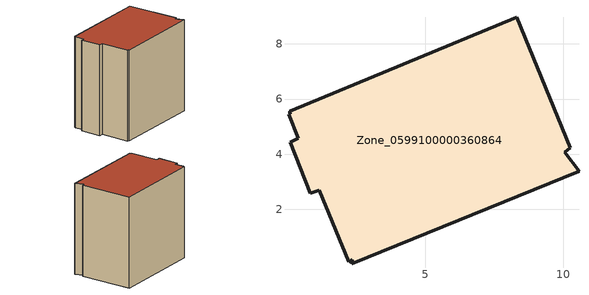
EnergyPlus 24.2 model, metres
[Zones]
Zone_0599100000360864
 floor ground (C_G): 2.33,0.03 2.36,0.16 2.22,0.1 1.16,2.7 0.83,2.58 0.09,4.43 0.4,4.58 0.04,5.44 0.11,5.47 0.08,5.56 8.31,8.96 10.26,4.22 10.06,4.07 10.58,3.39 z0
 wall outside (C_F): 0.09,4.43 0.83,2.58 1.16,2.7 2.22,0.1 2.36,0.16 2.33,0.03 10.58,3.39 10.06,4.07 10.26,4.22 8.31,8.96 0.08,5.56 0.11,5.47 0.04,5.44 0.4,4.58 0.09,4.43 z0:8.91
 roof outside (C_R): 2.36,0.16 2.33,0.03 10.58,3.39 10.06,4.07 10.26,4.22 8.31,8.96 0.08,5.56 0.11,5.47 0.04,5.44 0.4,4.58 0.09,4.43 0.83,2.58 1.16,2.7 2.22,0.1 z8.91
[BUILDING]
Pand.0599100000360864: North Axis=0; Terrain=City; Loads Convergence Tolerance Value=0.04; Temperature Convergence Tolerance Value=0.4; Solar Distribution=FullExterior; Maximum Number of Warmup Days=25; Minimum Number of Warmup Days=1
[Site:Location]
Rotterdam.The.Hague.AP_ZH_NLD Design_Conditions: Latitude=51.96; Longitude=4.45; Time Zone=1; Elevation=-4.5
[SITE:GROUNDTEMPERATURE:BUILDINGSURFACE]
18, 18, 18, 18, 18, 18, 18, 18, 18, 18, 18, 18
[MATERIAL] Thermal Absorptance=0.9; Solar Absorptance=0.7; Visible Absorptance=0.7
Name | Roughness | Thickness | Conductivity | Density | Specific Heat
G.TI.1992-2005 | MediumSmooth | 0.15 | 0.06 | 540 | 1210
F.TI.1992-2005 | Rough | 0.3 | 0.12 | 1920 | 840
R.TI.1992-2005 | MediumRough | 0.2 | 0.08 | 1500 | 1000
[CONSTRUCTION]
C_G: G.TI.1992-2005
C_F: F.TI.1992-2005
C_R: R.TI.1992-2005
[ZONE]
Zone_0599100000360864: Type=1; Multiplier=1; Ceiling Height=Autocalculate; Volume=Autocalculate; Floor Area=autocalculate; Part of Total Floor Area=Yes
[ZONEINFILTRATION:DESIGNFLOWRATE]
Infil_Zone_0599100000360864: Zone or ZoneList or Space or SpaceList=Zone_0599100000360864; Schedule=AlwaysOn; Design Flow Rate Calculation Method=Flow/Area; Flow Rate per Floor Area=0.0015; Constant Term Coefficient=1; Temperature Term Coefficient=0; Velocity Term Coefficient=0; Velocity Squared Term Coefficient=0
[HVACTEMPLATE:ZONE:IDEALLOADSAIRSYSTEM]
Zone_0599100000360864: Maximum Heating Supply Air Temperature=50; Minimum Cooling Supply Air Temperature=13; Maximum Heating Supply Air Humidity Ratio=0.0156; Minimum Cooling Supply Air Humidity Ratio=0.0077; Heating Limit=NoLimit; Cooling Limit=NoLimit; Dehumidification Control Type=ConstantSensibleHeatRatio; Cooling Sensible Heat Ratio=0.7; Dehumidification Setpoint=60; Humidification Control Type=None; Humidification Setpoint=30; Outdoor Air Method=None; Outdoor Air Flow Rate per Person=0.00944; Outdoor Air Flow Rate per Zone Floor Area=0; Outdoor Air Flow Rate per Zone=0; Demand Controlled Ventilation Type=None; Outdoor Air Economizer Type=NoEconomizer; Heat Recovery Type=None; Sensible Heat Recovery Effectiveness=0.7; Latent Heat Recovery Effectiveness=0.65
[ZONECONTROL:THERMOSTAT]
ThermostatControl_Zone_0599100000360864: Zone or ZoneList=Zone_0599100000360864; Control Type Schedule=DualSetpointControlType; Control 1=Thermostat_Zone_0599100000360864; Temperature Difference Between Cutout And Setpoint=0
[THERMOSTATSETPOINT:DUALSETPOINT]
Thermostat_Zone_0599100000360864: Heating Setpoint Temperature Schedule=HeatingSetpoint_Zone_0599100000360864; Cooling Setpoint Temperature Schedule=CoolingSetpoint_Zone_0599100000360864
[SCHEDULE:COMPACT]
HeatingSetpoint_Zone_0599100000360864: Through: 12/31, For: AllDays, Until: 24:00, 21
CoolingSetpoint_Zone_0599100000360864: Through: 12/31, For: AllDays, Until: 24:00, 24
DualSetpointControlType: Through: 12/31, For: AllDays, Until: 24:00, 4
AlwaysOn: Through: 12/31, For: AllDays, Until: 24:00, 1
